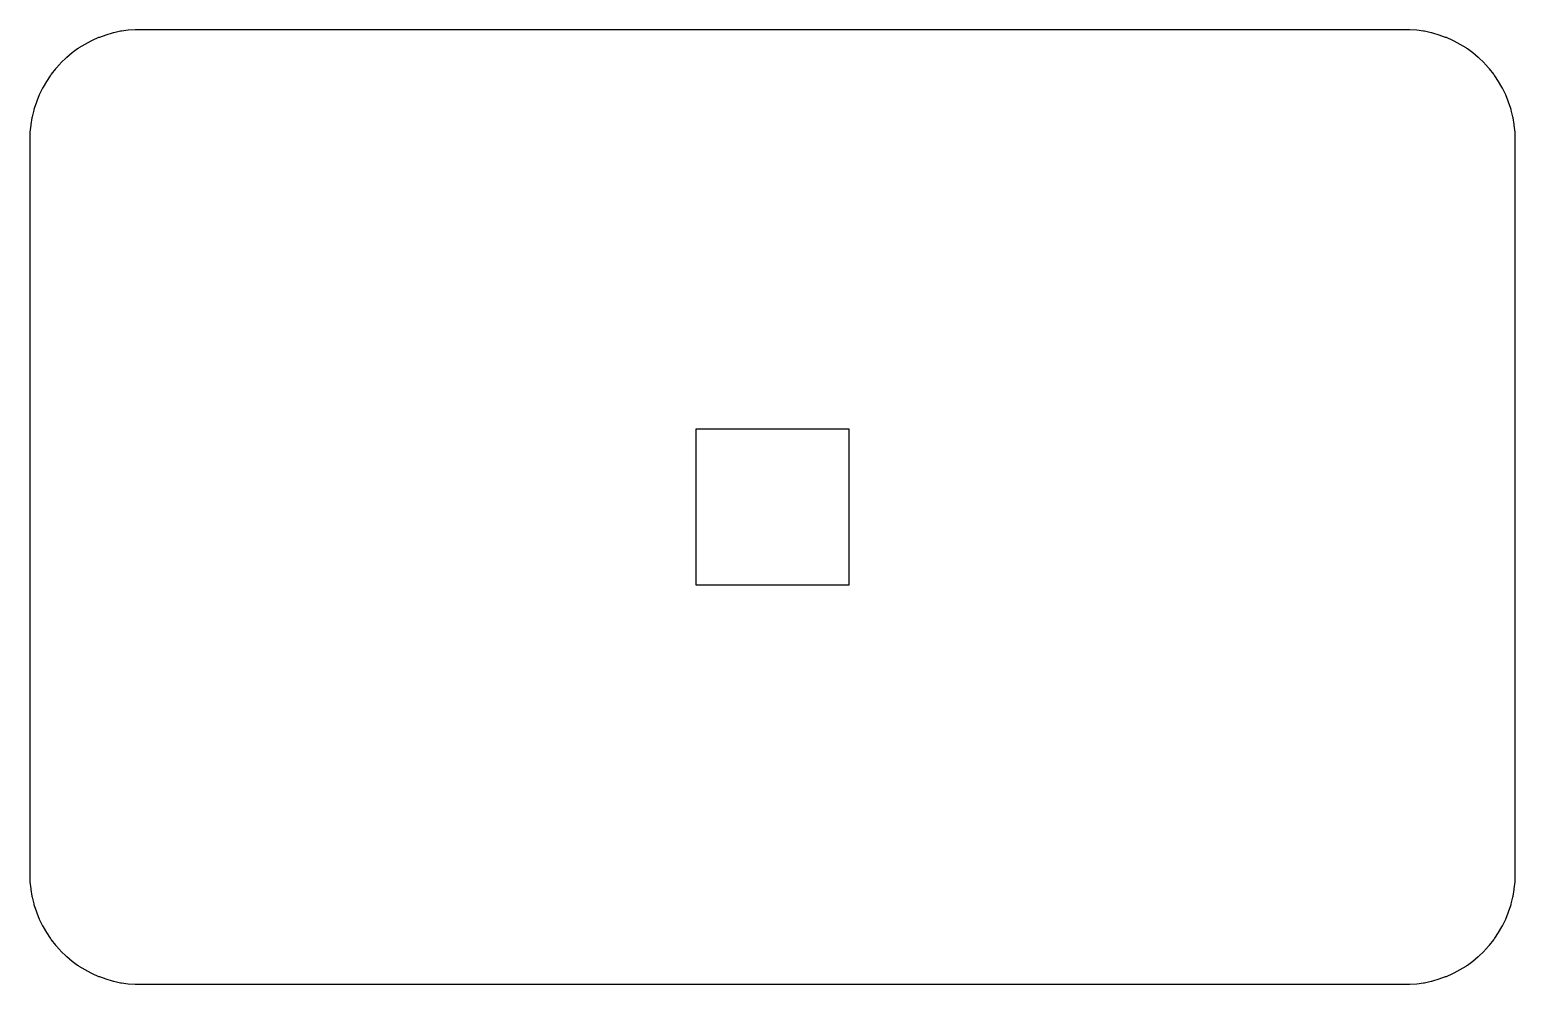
# Model space of a CAD drawing. Header units: metres. Extents: x -43.7 to 43.7, y -28.1 to 28.1.
import ezdxf

# ---------------------------------------------------------------- set-up
doc = ezdxf.new("R2010")
doc.units = ezdxf.units.M

msp = doc.modelspace()

# ---------------------------------------------------------------- linework, layer by layer
for p, q in [((-38.375, 28.0054), (-38.7672, 27.922)), ((-38.3243, 28.0125), (-38.375, 28.0054)), ((-37.9272, 28.0683), (-38.3243, 28.0125)), ((-37.5272, 28.0963), (-37.9272, 28.0683)), ((-37.4761, 28.0999), (-37.5272, 28.0963)), ((37.4761, 28.0999), (-37.4761, 28.0999)), ((37.5272, 28.0963), (37.4761, 28.0999)), ((37.9272, 28.0683), (37.5272, 28.0963)), ((38.3243, 28.0125), (37.9272, 28.0683)), ((38.375, 28.0054), (38.3243, 28.0125)), ((38.7672, 27.922), (38.375, 28.0054)), ((-40.4894, 27.2358), (-40.8294, 27.0233)), ((-40.1354, 27.4241), (-40.4894, 27.2358)), ((-40.0901, 27.4481), (-40.1354, 27.4241)), ((-40.0433, 27.469), (-40.0901, 27.4481)), ((-39.677, 27.6321), (-40.0433, 27.469)), ((-39.6288, 27.6496), (-39.677, 27.6321)), ((-39.2521, 27.7867), (-39.6288, 27.6496)), ((-38.8666, 27.8972), (-39.2521, 27.7867)), ((-38.8174, 27.9114), (-38.8666, 27.8972)), ((-38.7672, 27.922), (-38.8174, 27.9114)), ((38.8174, 27.9114), (38.7672, 27.922)), ((38.8666, 27.8972), (38.8174, 27.9114)), ((39.2521, 27.7867), (38.8666, 27.8972)), ((39.6288, 27.6496), (39.2521, 27.7867)), ((39.677, 27.6321), (39.6288, 27.6496)), ((40.0433, 27.469), (39.677, 27.6321)), ((40.0901, 27.4481), (40.0433, 27.469)), ((40.1354, 27.4241), (40.0901, 27.4481)), ((40.4894, 27.2358), (40.1354, 27.4241)), ((40.8294, 27.0233), (40.4894, 27.2358)), ((-41.5852, 26.4397), (-41.8736, 26.1612)), ((-41.5459, 26.4726), (-41.5852, 26.4397)), ((-41.2388, 26.7304), (-41.5459, 26.4726)), ((-40.9144, 26.9661), (-41.2388, 26.7304)), ((-40.8729, 26.9962), (-40.9144, 26.9661)), ((-40.8294, 27.0233), (-40.8729, 26.9962)), ((40.8729, 26.9962), (40.8294, 27.0233)), ((40.9144, 26.9661), (40.8729, 26.9962)), ((41.2388, 26.7304), (40.9144, 26.9661)), ((41.5459, 26.4726), (41.2388, 26.7304)), ((41.5852, 26.4397), (41.5459, 26.4726)), ((41.8736, 26.1612), (41.5852, 26.4397)), ((-42.5201, 25.3907), (-42.7443, 25.0582)), ((-42.4915, 25.4332), (-42.5201, 25.3907)), ((-42.4599, 25.4735), (-42.4915, 25.4332)), ((-42.2131, 25.7895), (-42.4599, 25.4735)), ((-41.9448, 26.0875), (-42.2131, 25.7895)), ((-41.9105, 26.1256), (-41.9448, 26.0875)), ((-41.8736, 26.1612), (-41.9105, 26.1256)), ((41.9105, 26.1256), (41.8736, 26.1612)), ((41.9448, 26.0875), (41.9105, 26.1256)), ((42.2131, 25.7895), (41.9448, 26.0875)), ((42.4599, 25.4735), (42.2131, 25.7895)), ((42.4915, 25.4332), (42.4599, 25.4735)), ((42.5201, 25.3907), (42.4915, 25.4332)), ((42.7443, 25.0582), (42.5201, 25.3907)), ((-42.9705, 24.6666), (-43.1462, 24.3062)), ((-42.9448, 24.711), (-42.9705, 24.6666)), ((-42.7443, 25.0582), (-42.9448, 24.711)), ((42.9448, 24.711), (42.7443, 25.0582)), ((42.9705, 24.6666), (42.9448, 24.711)), ((43.1462, 24.3062), (42.9705, 24.6666)), ((-43.3381, 23.8409), (-43.462, 23.4596)), ((-43.3189, 23.8884), (-43.3381, 23.8409)), ((-43.1687, 24.2602), (-43.3189, 23.8884)), ((-43.1462, 24.3062), (-43.1687, 24.2602)), ((43.1687, 24.2602), (43.1462, 24.3062)), ((43.3189, 23.8884), (43.1687, 24.2602)), ((43.3381, 23.8409), (43.3189, 23.8884)), ((43.462, 23.4596), (43.3381, 23.8409)), ((-43.5961, 22.9215), (-43.6658, 22.5267)), ((-43.5872, 22.972), (-43.5961, 22.9215)), ((-43.4902, 23.3611), (-43.5872, 22.972)), ((-43.4778, 23.4108), (-43.4902, 23.3611)), ((-43.462, 23.4596), (-43.4778, 23.4108)), ((43.4778, 23.4108), (43.462, 23.4596)), ((43.4902, 23.3611), (43.4778, 23.4108)), ((43.5872, 22.972), (43.4902, 23.3611)), ((43.5961, 22.9215), (43.5872, 22.972)), ((43.6658, 22.5267), (43.5961, 22.9215)), ((-43.7148, 22.0257), (-43.7288, 21.625)), ((-43.713, 22.0769), (-43.7148, 22.0257)), ((-43.6711, 22.4757), (-43.713, 22.0769)), ((-43.6658, 22.5267), (-43.6711, 22.4757)), ((43.6711, 22.4757), (43.6658, 22.5267)), ((43.713, 22.0769), (43.6711, 22.4757)), ((43.7148, 22.0257), (43.713, 22.0769)), ((43.7288, 21.625), (43.7148, 22.0257)), ((-43.7288, 21.625), (-43.7288, -21.625)), ((43.7288, -21.625), (43.7288, 21.625)), ((-4.5, -4.6043), (-4.5, 4.6043)), ((-4.5, 4.6043), (4.5, 4.6043)), ((4.5, 4.6043), (4.5, -4.6043)), ((4.5, -4.6043), (-4.5, -4.6043)), ((-43.7288, -21.625), (-43.7148, -22.0257)), ((43.7148, -22.0257), (43.7288, -21.625)), ((-43.7148, -22.0257), (-43.713, -22.0769)), ((-43.713, -22.0769), (-43.6711, -22.4757)), ((-43.6711, -22.4757), (-43.6658, -22.5267)), ((-43.6658, -22.5267), (-43.5961, -22.9215)), ((43.5961, -22.9215), (43.6658, -22.5267)), ((43.6658, -22.5267), (43.6711, -22.4757)), ((43.6711, -22.4757), (43.713, -22.0769)), ((43.713, -22.0769), (43.7148, -22.0257)), ((-43.5961, -22.9215), (-43.5872, -22.972)), ((-43.5872, -22.972), (-43.4902, -23.3611)), ((-43.4902, -23.3611), (-43.4778, -23.4108)), ((-43.4778, -23.4108), (-43.462, -23.4596)), ((-43.462, -23.4596), (-43.3381, -23.8409)), ((43.3381, -23.8409), (43.462, -23.4596)), ((43.462, -23.4596), (43.4778, -23.4108)), ((43.4778, -23.4108), (43.4902, -23.3611)), ((43.4902, -23.3611), (43.5872, -22.972)), ((43.5872, -22.972), (43.5961, -22.9215)), ((-43.3381, -23.8409), (-43.3189, -23.8884)), ((-43.3189, -23.8884), (-43.1687, -24.2602)), ((-43.1687, -24.2602), (-43.1462, -24.3062)), ((-43.1462, -24.3062), (-42.9705, -24.6666)), ((42.9705, -24.6666), (43.1462, -24.3062)), ((43.1462, -24.3062), (43.1687, -24.2602)), ((43.1687, -24.2602), (43.3189, -23.8884)), ((43.3189, -23.8884), (43.3381, -23.8409)), ((-42.9705, -24.6666), (-42.9448, -24.711)), ((-42.9448, -24.711), (-42.7443, -25.0582)), ((-42.7443, -25.0582), (-42.5201, -25.3907)), ((42.5201, -25.3907), (42.7443, -25.0582)), ((42.7443, -25.0582), (42.9448, -24.711)), ((42.9448, -24.711), (42.9705, -24.6666)), ((-42.5201, -25.3907), (-42.4915, -25.4332)), ((-42.4915, -25.4332), (-42.4599, -25.4735)), ((-42.4599, -25.4735), (-42.2131, -25.7895)), ((-42.2131, -25.7895), (-41.9448, -26.0875)), ((-41.9448, -26.0875), (-41.9105, -26.1256)), ((-41.9105, -26.1256), (-41.8736, -26.1612)), ((-41.8736, -26.1612), (-41.5852, -26.4397)), ((41.5852, -26.4397), (41.8736, -26.1612)), ((41.8736, -26.1612), (41.9105, -26.1256)), ((41.9105, -26.1256), (41.9448, -26.0875)), ((41.9448, -26.0875), (42.2131, -25.7895)), ((42.2131, -25.7895), (42.4599, -25.4735)), ((42.4599, -25.4735), (42.4915, -25.4332)), ((42.4915, -25.4332), (42.5201, -25.3907)), ((-41.5852, -26.4397), (-41.5459, -26.4726)), ((-41.5459, -26.4726), (-41.2388, -26.7304)), ((-41.2388, -26.7304), (-40.9144, -26.9661)), ((-40.9144, -26.9661), (-40.8729, -26.9962)), ((-40.8729, -26.9962), (-40.8294, -27.0233)), ((-40.8294, -27.0233), (-40.4894, -27.2358)), ((40.4894, -27.2358), (40.8294, -27.0233)), ((40.8294, -27.0233), (40.8729, -26.9962)), ((40.8729, -26.9962), (40.9144, -26.9661)), ((40.9144, -26.9661), (41.2388, -26.7304)), ((41.2388, -26.7304), (41.5459, -26.4726)), ((41.5459, -26.4726), (41.5852, -26.4397)), ((-40.4894, -27.2358), (-40.1354, -27.4241)), ((-40.1354, -27.4241), (-40.0901, -27.4481)), ((-40.0901, -27.4481), (-40.0433, -27.469)), ((-40.0433, -27.469), (-39.677, -27.6321)), ((-39.677, -27.6321), (-39.6288, -27.6496)), ((-39.6288, -27.6496), (-39.2521, -27.7867)), ((-39.2521, -27.7867), (-38.8666, -27.8972)), ((-38.8666, -27.8972), (-38.8174, -27.9114)), ((-38.8174, -27.9114), (-38.7672, -27.922)), ((-38.7672, -27.922), (-38.375, -28.0054)), ((38.375, -28.0054), (38.7672, -27.922)), ((38.7672, -27.922), (38.8174, -27.9114)), ((38.8174, -27.9114), (38.8666, -27.8972)), ((38.8666, -27.8972), (39.2521, -27.7867)), ((39.2521, -27.7867), (39.6288, -27.6496)), ((39.6288, -27.6496), (39.677, -27.6321)), ((39.677, -27.6321), (40.0433, -27.469)), ((40.0433, -27.469), (40.0901, -27.4481)), ((40.0901, -27.4481), (40.1354, -27.4241)), ((40.1354, -27.4241), (40.4894, -27.2358)), ((-38.375, -28.0054), (-38.3243, -28.0125)), ((-38.3243, -28.0125), (-37.9272, -28.0683)), ((-37.9272, -28.0683), (-37.5272, -28.0963)), ((-37.5272, -28.0963), (-37.4761, -28.0999)), ((-37.4761, -28.0999), (37.4761, -28.0999)), ((37.4761, -28.0999), (37.5272, -28.0963)), ((37.5272, -28.0963), (37.9272, -28.0683)), ((37.9272, -28.0683), (38.3243, -28.0125)), ((38.3243, -28.0125), (38.375, -28.0054))]:
    msp.add_line(p, q)

doc.saveas('drawing.dxf')
